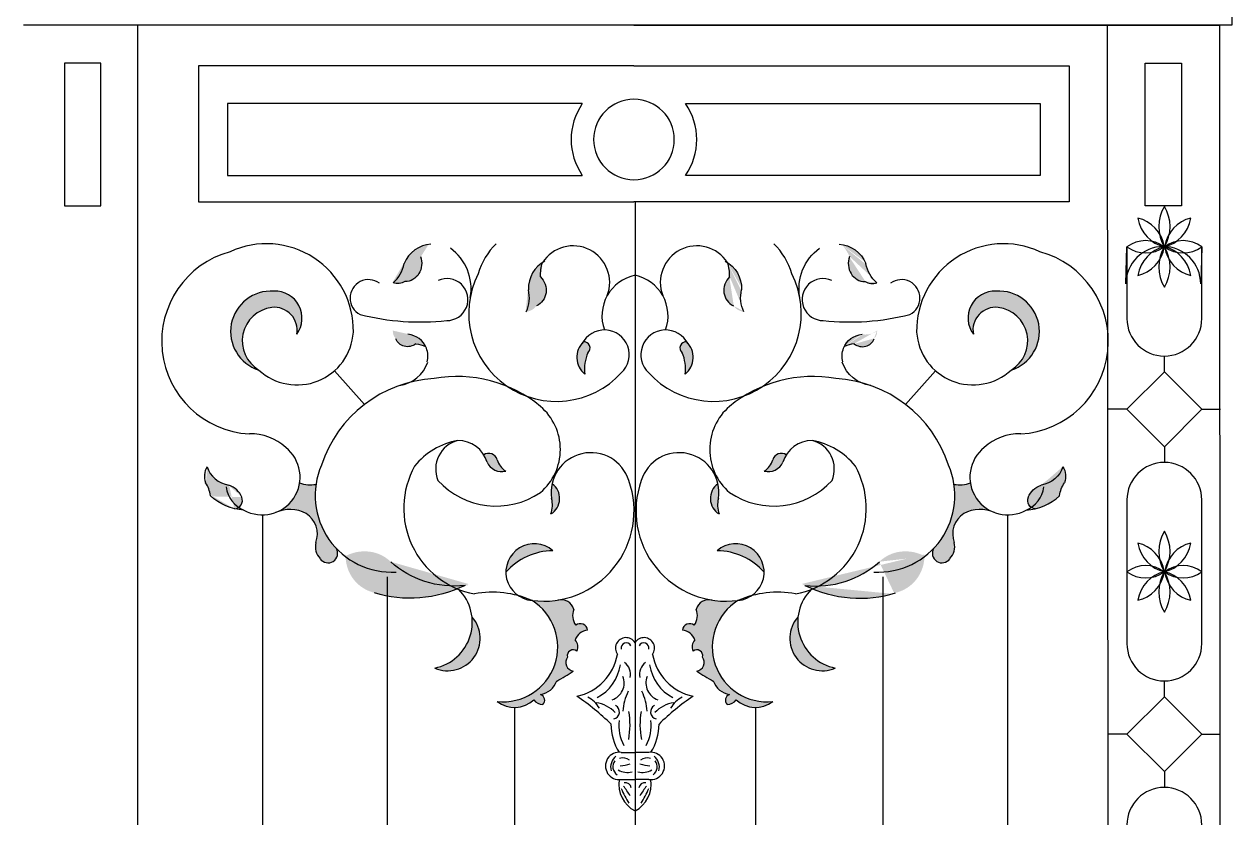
# Model space of a CAD drawing. Header units: millimetres. Extents: x 2621 to 26934, y 11979 to 27988.
# Drawn here: x 3544 to 4306, y 13931 to 14432 of the extents above; entities that cross this region are included whole.
import ezdxf

# ---------------------------------------------------------------- set-up
doc = ezdxf.new("R2010")
doc.units = ezdxf.units.MM

# ---------------------------------------------------------------- blocks, each defined once
blk = doc.blocks.new('A$C3F570633')
h = blk.add_hatch(color=256)
edge = h.paths.add_edge_path()
edge.add_ellipse((989.29, 2300.04), major_axis=(3.94, -9.88), ratio=0.92634, start_angle=-37.75061, end_angle=6.87371)
edge.add_ellipse((993.53, 2302.64), major_axis=(4.48, -11.24), ratio=0.92634, start_angle=-19.37109, end_angle=88.2081)
edge.add_ellipse((1032.65, 2290.93), major_axis=(12.43, -31.21), ratio=0.92634, start_angle=205.72959, end_angle=221.97048, ccw=False)
edge.add_ellipse((1012.99, 2292.05), major_axis=(8.31, -20.85), ratio=0.92634, start_angle=167.96571, end_angle=222.95137)
edge.add_ellipse((974.37, 2306.81), major_axis=(7.78, -19.53), ratio=0.92634, start_angle=375.87348, end_angle=416.58752, ccw=False)
h = blk.add_hatch(color=256)
edge = h.paths.add_edge_path()
edge.add_ellipse((1289.51, 2300.04), major_axis=(-3.94, -9.88), ratio=0.92634, start_angle=353.12629, end_angle=397.75061, ccw=False)
edge.add_ellipse((1285.27, 2302.64), major_axis=(-4.48, -11.24), ratio=0.92634, start_angle=271.7919, end_angle=379.37109, ccw=False)
edge.add_ellipse((1246.15, 2290.93), major_axis=(-12.43, -31.21), ratio=0.92634, start_angle=138.02952, end_angle=154.27041)
edge.add_ellipse((1265.81, 2292.05), major_axis=(-8.31, -20.85), ratio=0.92634, start_angle=137.04863, end_angle=192.03429, ccw=False)
edge.add_ellipse((1304.43, 2306.81), major_axis=(-7.78, -19.53), ratio=0.92634, start_angle=-56.58752, end_angle=-15.87348)
h = blk.add_hatch(color=256)
edge = h.paths.add_edge_path()
edge.add_ellipse((1068.9, 2281.85), major_axis=(7.66, -7.38), ratio=0.92634, start_angle=-37.75061, end_angle=6.87371)
edge.add_ellipse((1071.69, 2285.96), major_axis=(8.71, -8.39), ratio=0.92634, start_angle=-19.37109, end_angle=88.2081)
edge.add_ellipse((1112.16, 2291.41), major_axis=(24.19, -23.32), ratio=0.92634, start_angle=205.72959, end_angle=221.97048, ccw=False)
edge.add_ellipse((1093.79, 2284.33), major_axis=(16.16, -15.58), ratio=0.92634, start_angle=167.96571, end_angle=222.95137)
edge.add_ellipse((1052.52, 2281.87), major_axis=(15.13, -14.59), ratio=0.92634, start_angle=375.87348, end_angle=416.58752, ccw=False)
h = blk.add_hatch(color=256)
edge = h.paths.add_edge_path()
edge.add_ellipse((1209.9, 2281.85), major_axis=(-7.66, -7.38), ratio=0.92634, start_angle=353.12629, end_angle=397.75061, ccw=False)
edge.add_ellipse((1207.11, 2285.96), major_axis=(-8.71, -8.39), ratio=0.92634, start_angle=271.7919, end_angle=379.37109, ccw=False)
edge.add_ellipse((1166.64, 2291.41), major_axis=(-24.19, -23.32), ratio=0.92634, start_angle=138.02952, end_angle=154.27041)
edge.add_ellipse((1185.01, 2284.33), major_axis=(-16.16, -15.58), ratio=0.92634, start_angle=137.04863, end_angle=192.03429, ccw=False)
edge.add_ellipse((1226.28, 2281.87), major_axis=(-15.13, -14.59), ratio=0.92634, start_angle=-56.58752, end_angle=-15.87348)
for points in [[(910.31, 2274.4, -0.501542), (926, 2257.47, 0.634412), (911.58, 2284.61, 0.889055), (902.16, 2234.91, -0.714869)], [(1376.64, 2234.91, 0.889055), (1367.22, 2284.61, 0.634412), (1352.8, 2257.47, -0.501542), (1368.49, 2274.4, -0.714869)], [(1109.62, 2245.81, 0.752033), (1106.74, 2252.65, 0.444622), (1107.67, 2232.35, -0.128168)], [(1169.18, 2245.81, -0.128168), (1171.13, 2232.35, 0.444622), (1172.06, 2252.65, 0.752033)], [(1044.03, 2181.36, -0.065624), (1046.1, 2176.76, 0.358937), (1057.85, 2171.09, -0.162336), (1052.41, 2178.21, 0.538744)], [(1226.39, 2178.21, -0.162336), (1220.95, 2171.09, 0.358937), (1232.7, 2176.76, -0.065624), (1234.77, 2181.36, 0.158526), (1231.62, 2182.39, 0.350301)], [(913.91, 2145.52, -0.212512), (931.93, 2144.4, -0.358479), (938.01, 2126.07, 0.240693), (940.77, 2115.92, 0.962034), (951.04, 2122.39, -0.230821), (938.16, 2162.79, -0.125173), (927.88, 2163.67, -0.256221)], [(1346.87, 2144.4, -0.212512), (1364.89, 2145.52, -0.256221), (1350.92, 2163.67, -0.125173), (1340.64, 2162.79, -0.230821), (1327.76, 2122.39, 0.717235), (1335.36, 2113.75, 0.321516), (1340.79, 2126.07, -0.358479)], [(1087.11, 2163.15, 0.093146), (1086.81, 2153.9, -0.144461), (1086.35, 2144.1, 0.539707)], [(1192.45, 2144.1, -0.144461), (1191.99, 2153.9, 0.093146), (1191.69, 2163.15, 0.539707)], [(1087.55, 2120.96, 0.642192), (1057.96, 2107.43, -0.20785)], [(1220.84, 2107.43, 0.642192), (1191.25, 2120.96, -0.20785)], [(1052.48, 2025.82, 0.372227), (1075.53, 2026.99, 0.239922), (1081.32, 2023.9, 0.550556), (1079.78, 2030.27, 0.2823), (1090.02, 2038.76, 0.022486), (1100.46, 2044.94, -0.542457), (1096.79, 2053.82, -0.709224), (1102.78, 2057.68, 0.333691), (1101.62, 2064.63, -0.301698), (1109.54, 2070.81, 0.575464), (1102, 2073.9, -0.26272), (1100.84, 2083.94, 0.366095), (1091.99, 2090.03, -0.077535), (1074.44, 2089.6, -0.79377)], [(1204.36, 2089.6, -0.077535), (1186.81, 2090.03, 0.366095), (1177.96, 2083.94, -0.26272), (1176.8, 2073.9, 0.575464), (1169.26, 2070.81, -0.301698), (1177.18, 2064.63, 0.333691), (1176.02, 2057.68, -0.709224), (1182.01, 2053.82, -0.542457), (1178.34, 2044.94, 0.022486), (1188.78, 2038.76, 0.2823), (1199.02, 2030.27, 0.550556), (1197.48, 2023.9, 0.239922), (1203.27, 2026.99, 0.372227), (1226.32, 2025.82, -0.79377)], [(1013.11, 2046.94, 0.802898), (1036.6, 2079.09, -0.388891)], [(1242.2, 2079.09, 0.802898), (1265.69, 2046.94, -0.388891)]]:
    blk.add_hatch(color=256).paths.add_polyline_path(points)
h = blk.add_hatch(color=256)
edge = h.paths.add_edge_path()
edge.add_ellipse((993.85, 2259.98), major_axis=(-5.77, -4.71), ratio=0.92634, start_angle=-37.75061, end_angle=6.87371)
edge.add_ellipse((996.47, 2257.7), major_axis=(-6.56, -5.35), ratio=0.92634, start_angle=-19.37109, end_angle=88.2081)
edge.add_ellipse((996.9, 2229.12), major_axis=(-18.21, -14.87), ratio=0.92634, start_angle=205.72959, end_angle=221.97048, ccw=False)
edge.add_ellipse((993.51, 2242.47), major_axis=(-12.17, -9.94), ratio=0.92634, start_angle=167.96571, end_angle=222.95137)
edge.add_ellipse((995.22, 2271.37), major_axis=(-11.4, -9.31), ratio=0.92634, start_angle=375.87348, end_angle=416.58752, ccw=False)
h = blk.add_hatch(color=256)
edge = h.paths.add_edge_path()
edge.add_ellipse((1284.95, 2259.98), major_axis=(5.77, -4.71), ratio=0.92634, start_angle=353.12629, end_angle=397.75061, ccw=False)
edge.add_ellipse((1282.33, 2257.7), major_axis=(6.56, -5.35), ratio=0.92634, start_angle=271.7919, end_angle=379.37109, ccw=False)
edge.add_ellipse((1281.9, 2229.12), major_axis=(18.21, -14.87), ratio=0.92634, start_angle=138.02952, end_angle=154.27041)
edge.add_ellipse((1285.29, 2242.47), major_axis=(12.17, -9.94), ratio=0.92634, start_angle=137.04863, end_angle=192.03429, ccw=False)
edge.add_ellipse((1283.58, 2271.37), major_axis=(11.4, -9.31), ratio=0.92634, start_angle=-56.58752, end_angle=-15.87348)
h = blk.add_hatch(color=256)
edge = h.paths.add_edge_path()
edge.add_ellipse((879.99, 2151.49), major_axis=(10.93, -5.34), ratio=0.92634, start_angle=43.6598, end_angle=98.45713, ccw=False)
edge.add_ellipse((885.98, 2152.87), major_axis=(5.24, -2.56), ratio=0.92634, start_angle=303.07827, end_angle=406.39701, ccw=False)
edge.add_ellipse((892.69, 2176.16), major_axis=(28.33, -13.84), ratio=0.92634, start_angle=251.51812, end_angle=283.50856, ccw=False)
edge.add_ellipse((853.39, 2154.95), major_axis=(16.63, -8.12), ratio=0.92634, start_angle=30.11912, end_angle=58.47126)
edge.add_ellipse((880.55, 2167.23), major_axis=(11.65, -5.69), ratio=0.92634, start_angle=174.46621, end_angle=223.97094, ccw=False)
edge.add_ellipse((884.94, 2177.51), major_axis=(14.73, -7.2), ratio=0.92634, start_angle=221.20054, end_angle=288.43217)
h = blk.add_hatch(color=256)
edge = h.paths.add_edge_path()
edge.add_ellipse((1398.81, 2151.49), major_axis=(-10.93, -5.34), ratio=0.92634, start_angle=261.54287, end_angle=316.3402)
edge.add_ellipse((1392.83, 2152.87), major_axis=(-5.24, -2.56), ratio=0.92634, start_angle=-46.39701, end_angle=56.92173)
edge.add_ellipse((1386.11, 2176.16), major_axis=(-28.33, -13.84), ratio=0.92634, start_angle=76.49144, end_angle=108.48188)
edge.add_ellipse((1425.41, 2154.95), major_axis=(-16.63, -8.12), ratio=0.92634, start_angle=301.52874, end_angle=329.88088, ccw=False)
edge.add_ellipse((1398.25, 2167.23), major_axis=(-11.65, -5.69), ratio=0.92634, start_angle=136.02906, end_angle=185.53379)
edge.add_ellipse((1393.86, 2177.51), major_axis=(-14.73, -7.2), ratio=0.92634, start_angle=71.56783, end_angle=138.79946, ccw=False)
h = blk.add_hatch(color=256)
edge = h.paths.add_edge_path()
edge.add_ellipse((1030.54, 2163.84), major_axis=(44.81, 50.26), ratio=0.92634, start_angle=179.45066, end_angle=225.39779, ccw=False)
edge.add_ellipse((966.91, 2094.89), major_axis=(17.64, 19.78), ratio=0.92634, start_angle=-2.353, end_angle=67.31654)
edge.add_ellipse((982.95, 2120.06), major_axis=(18.13, 20.33), ratio=0.92634, start_angle=134.92955, end_angle=206.52284)
edge.add_ellipse((1003.36, 2169.37), major_axis=(53.9, 60.45), ratio=0.92634, start_angle=202.61493, end_angle=245.70773)
h = blk.add_hatch(color=256)
edge = h.paths.add_edge_path()
edge.add_ellipse((1248.26, 2163.84), major_axis=(-44.81, 50.26), ratio=0.92634, start_angle=134.60221, end_angle=180.54934)
edge.add_ellipse((1311.89, 2094.89), major_axis=(-17.64, 19.78), ratio=0.92634, start_angle=292.68346, end_angle=362.353, ccw=False)
edge.add_ellipse((1295.85, 2120.06), major_axis=(-18.13, 20.33), ratio=0.92634, start_angle=153.47716, end_angle=225.07045, ccw=False)
edge.add_ellipse((1275.44, 2169.37), major_axis=(-53.9, 60.45), ratio=0.92634, start_angle=114.29227, end_angle=157.38507, ccw=False)
for p, q in [((1515.86, 2469.98), (1515.86, 2452.47)), ((1508.01, 2452.47), (753.67, 2452.47)), ((1515.86, 2452.47), (753.67, 2452.47)), ((1138.73, 2452.47), (769.44, 2452.47)), ((825.56, 2452.47), (825.56, 1356.78)), ((1138.73, 2452.47), (1508.01, 2452.47)), ((1437.25, 2452.47), (1437.92, 1356.78)), ((1508.01, 2452.47), (1508.69, 1356.78)), ((802.46, 2428.52), (779.59, 2428.52)), ((779.59, 2428.52), (779.59, 2338.5)), ((802.46, 2338.5), (802.46, 2428.52)), ((1138.73, 2426.7), (864.15, 2426.7)), ((864.15, 2426.7), (864.15, 2341.03)), ((1138.73, 2426.7), (1413.3, 2426.7)), ((1413.3, 2426.7), (1413.3, 2341.03)), ((1461.2, 2338.5), (1461.2, 2428.52)), ((1461.2, 2428.52), (1484.06, 2428.52)), ((1484.06, 2428.52), (1484.06, 2338.5)), ((1106.16, 2402.9), (882.41, 2402.9)), ((882.41, 2402.9), (882.41, 2357.69)), ((1171.29, 2402.9), (1395.05, 2402.9)), ((1395.05, 2402.9), (1395.05, 2357.69)), ((882.41, 2357.69), (1106.16, 2357.69)), ((1395.05, 2357.69), (1171.29, 2357.69)), ((864.15, 2341.03), (1138.73, 2341.03)), ((1413.3, 2341.03), (1138.73, 2341.03)), ((1139.4, 2341.03), (1139.4, 1356.78)), ((779.59, 2338.5), (802.46, 2338.5)), ((1484.06, 2338.5), (1461.2, 2338.5)), ((1449.02, 2289.19), (1449.7, 2312.64)), ((1449.7, 2312.64), (1449.7, 2267.34)), ((1496.91, 2312.64), (1496.24, 2289.19)), ((1496.91, 2267.34), (1496.91, 2312.64)), ((1473.3, 2233.77), (1473.3, 2243.73)), ((968.74, 2213.18), (949.86, 2234.47)), ((1310.06, 2213.18), (1328.94, 2234.47)), ((1449.7, 2210.17), (1473.3, 2233.77)), ((1473.3, 2233.77), (1496.91, 2210.17)), ((1449.7, 2210.17), (1437.92, 2210.17)), ((1473.3, 2186.56), (1449.7, 2210.17)), ((1496.91, 2210.17), (1473.3, 2186.56)), ((1496.91, 2210.17), (1508.69, 2210.17)), ((1473.3, 2186.56), (1473.3, 2176.6)), ((1449.7, 2152.99), (1449.7, 2107.69)), ((1496.91, 2107.69), (1496.91, 2152.99)), ((904.35, 2143.52), (904.35, 1422.48)), ((1374.45, 2143.52), (1374.45, 1422.48)), ((983.14, 2104.55), (983.14, 1536.58)), ((1295.66, 2104.55), (1295.66, 1536.58)), ((1449.7, 2107.69), (1449.7, 2062.38)), ((1496.91, 2062.38), (1496.91, 2107.69)), ((1473.3, 2028.82), (1473.3, 2038.77)), ((1473.3, 2028.82), (1473.3, 2038.77)), ((1449.7, 2005.21), (1473.3, 2028.82)), ((1473.3, 2028.82), (1496.91, 2005.21)), ((1063.33, 2022.1), (1063.33, 1579.16)), ((1215.47, 2022.1), (1215.47, 1579.16)), ((1449.7, 2005.21), (1437.92, 2005.21)), ((1473.3, 1981.6), (1449.7, 2005.21)), ((1496.91, 2005.21), (1473.3, 1981.6)), ((1496.91, 2005.21), (1508.69, 2005.21)), ((1130.63, 1993.77), (1139.4, 1993.77)), ((1148.17, 1993.77), (1139.4, 1993.77)), ((1473.3, 1981.6), (1473.3, 1971.65)), ((1130.63, 1976.64), (1139.4, 1976.64)), ((1148.17, 1976.64), (1139.4, 1976.64))]:
    blk.add_line(p, q)
for centre, radius, start, end in [((1138.73, 2380.3), 39.64, 145.22979, 214.77021), ((1138.73, 2380.3), 25.41, 90, 270), ((1138.73, 2380.3), 25.41, 270, 90), ((1138.73, 2380.3), 39.64, 325.22979, 34.77021), ((899.39, 2253.06), 58.51, 105.2915, 266.81748), ((906.95, 2259.73), 54.82, 358.95131, 114.7975), ((1081.16, 2284.1), 42.22, 133.86013, 164.15899), ((1100.36, 2290.14), 23.07, 338.85068, 147.05765), ((1178.44, 2290.14), 23.07, 32.94235, 201.14932), ((1197.64, 2284.1), 42.22, 15.84101, 46.13987), ((1371.85, 2259.73), 54.82, 65.2025, 181.04869), ((1379.41, 2253.06), 58.51, 273.18252, 74.7085), ((1472.63, 2289.19), 23.61, 0, 180), ((1089.89, 2270.5), 55.38, 153.01513, 317.56409), ((1144.68, 2269.05), 26.13, 101.65794, 199.85845), ((1134.12, 2269.05), 26.13, 340.14155, 78.34206), ((1188.91, 2270.5), 55.38, 222.43591, 26.98487), ((971.34, 2280.28), 11.64, 53.86775, 242.90041), ((1020.75, 2279.35), 13.25, 269.53077, 114.90708), ((1258.05, 2279.35), 13.25, 65.09292, 270.46923), ((1307.46, 2280.28), 11.64, 297.09959, 126.13225), ((909.8, 2259.2), 25.47, 85.98053, 252.53598), ((912.4, 2267.65), 16.98, 323.19212, 92.75833), ((1366.4, 2267.65), 16.98, 87.24167, 216.80788), ((1369, 2259.2), 25.47, 287.46402, 94.01947), ((912.99, 2253.26), 21.31, 97.20875, 239.44792), ((911.84, 2260.08), 14.39, 349.55619, 96.0989), ((1366.96, 2260.08), 14.39, 83.9011, 190.44381), ((1365.81, 2253.26), 21.31, 300.55208, 82.79125), ((1004.1, 2421.95), 156.73, 255.94637, 276.05898), ((1274.7, 2421.95), 156.73, 263.94102, 284.05363), ((1473.3, 2267.34), 23.61, 180, 0), ((926.26, 2261.09), 35.58, 227.37075, 356.18967), ((1120.1, 2244.55), 15.62, 313.03907, 154.1688), ((1158.7, 2244.55), 15.62, 25.8312, 226.96093), ((1352.54, 2261.09), 35.58, 183.81033, 312.62925), ((1116.37, 2242.92), 13.69, 134.67707, 230.56101), ((1107.2, 2248.81), 3.86, 308.94302, 96.72045), ((1171.6, 2248.81), 3.86, 83.27955, 231.05698), ((1162.43, 2242.92), 13.69, 309.43899, 45.32293), ((1134.48, 2235.34), 26.97, 157.1492, 186.36378), ((1144.32, 2235.34), 26.97, 353.63622, 22.8508), ((1017.22, 2150.02), 79.62, 93.26616, 161.75661), ((1027.38, 2148.6), 82.24, 50.39277, 100.28995), ((1251.42, 2148.6), 82.24, 79.71005, 129.60723), ((1261.58, 2150.02), 79.62, 18.24339, 86.73384), ((1056.53, 2184.79), 35.77, 310.59957, 49.40043), ((1222.27, 2184.79), 35.77, 130.59957, 229.40043), ((897.16, 2162.49), 32.17, 47.02027, 91.81717), ((1381.64, 2162.49), 32.17, 88.18283, 132.97973), ((1035.44, 2146.34), 44.83, 100.04739, 141.44203), ((1032.32, 2172.43), 18.65, 104.57618, 202.51908), ((1027.62, 2171.18), 19.31, 16.80922, 90), ((1251.18, 2171.18), 19.31, 90, 163.19078), ((1243.36, 2146.34), 44.83, 38.55797, 79.95261), ((1246.48, 2172.43), 18.65, 337.48092, 75.42382), ((904.35, 2167.33), 23.81, 240.82398, 51.73927), ((1047.18, 2177.02), 5.36, 12.77723, 126.03048), ((1111.56, 2157.73), 25.05, 17.18138, 188.79315), ((1167.24, 2157.73), 25.05, 351.20685, 162.81862), ((1231.62, 2177.02), 5.36, 53.96952, 167.22277), ((1374.45, 2167.33), 23.81, 128.26073, 299.17602), ((986.03, 2155.79), 48.38, 156.67525, 273.18747), ((1048.51, 2147.68), 54.98, 151.0611, 259.17825), ((1055.42, 2181.05), 10.26, 204.72532, 283.70499), ((1065.81, 2182.8), 14.16, 198.92388, 235.8069), ((1212.99, 2182.8), 14.16, 304.1931, 341.07612), ((1223.38, 2181.05), 10.26, 256.29501, 335.27468), ((1230.29, 2147.68), 54.98, 280.82175, 28.9389), ((1292.77, 2155.79), 48.38, 266.81253, 23.32475), ((1473.3, 2152.99), 23.61, 0, 180), ((934.75, 2183.44), 20.93, 250.83079, 279.36999), ((1051.87, 2198.91), 49.83, 222.42567, 304.09041), ((1081.83, 2146.06), 56.95, 262.54384, 19.56402), ((1196.97, 2146.06), 56.95, 160.43598, 277.45616), ((1226.93, 2198.91), 49.83, 235.90959, 317.57433), ((1344.05, 2183.44), 20.93, 260.63001, 289.16921), ((900.05, 2163.84), 18.78, 188.25104, 247.10117), ((1080.48, 2153.87), 11.4, 301.01097, 54.43515), ((1198.32, 2153.87), 11.4, 125.56485, 238.98903), ((1378.75, 2163.84), 18.78, 292.89883, 351.74896), ((1069.97, 2149.78), 17.34, 340.88023, 13.76078), ((1208.83, 2149.78), 17.34, 166.23922, 199.11977), ((921.66, 2124.72), 22.2, 62.44539, 113.79436), ((923.83, 2131.54), 15.2, 338.88576, 57.77251), ((1354.97, 2131.54), 15.2, 122.22749, 201.11424), ((1357.14, 2124.72), 22.2, 66.20564, 117.55461), ((949.31, 2123.7), 11.55, 168.15286, 222.28605), ((1075.85, 2107.43), 17.89, 49.16699, 265.49278), ((1202.95, 2107.43), 17.89, 274.50722, 130.83301), ((1329.49, 2123.7), 11.55, 317.71395, 11.84714), ((945.78, 2119.35), 6.07, 214.38218, 29.948), ((1088.33, 2080.15), 40.82, 91.10002, 138.06697), ((1190.47, 2080.15), 40.82, 41.93303, 88.89998), ((1333.02, 2119.35), 6.07, 150.052, 325.61782), ((1007.31, 2075.83), 29.47, 281.34748, 44.7308), ((1271.49, 2075.83), 29.47, 135.2692, 258.65252), ((1049.67, 2032.65), 62.1, 66.49261, 100.66364), ((1056.03, 2060.27), 34.63, 264.11486, 57.88087), ((1092.82, 2081.75), 8.32, 15.25257, 103.70291), ((1185.98, 2081.75), 8.32, 76.29709, 164.74743), ((1222.77, 2060.27), 34.63, 122.11913, 275.88514), ((1229.13, 2032.65), 62.1, 79.33636, 113.50739), ((1110.32, 2079.95), 10.28, 157.14907, 216.02954), ((1168.48, 2079.95), 10.28, 323.97046, 22.85093), ((1021.3, 2065.61), 20.39, 246.32691, 41.3706), ((1104.87, 2070.17), 4.71, 7.87743, 127.55299), ((1173.93, 2070.17), 4.71, 52.44701, 172.12257), ((1257.5, 2065.61), 20.39, 138.6294, 293.67309), ((1110.23, 2061.75), 9.08, 94.36473, 161.51857), ((1097.57, 2060.39), 5.87, 332.56362, 46.37726), ((1133.72, 2059.46), 6.65, 31.38031, 215.86795), ((1145.08, 2059.46), 6.65, 324.13205, 148.61969), ((1168.57, 2061.75), 9.08, 18.48143, 85.63527), ((1181.23, 2060.39), 5.87, 133.62274, 207.43638), ((1100.46, 2054.7), 3.78, 52.11013, 193.49084), ((1133.9, 2059.58), 3.25, 25.13929, 193.7185), ((1144.9, 2059.58), 3.25, 346.2815, 154.86071), ((1178.34, 2054.7), 3.78, 346.50916, 127.88987), ((1473.3, 2062.38), 23.61, 180, 0), ((1101.51, 2050.58), 5.73, 145.50931, 259.42103), ((1095.79, 2061.49), 33.08, 282.19883, 349.684), ((1127.75, 2043.11), 8.8, 346.44093, 55.65653), ((1151.05, 2043.11), 8.8, 124.34347, 193.55907), ((1183.01, 2061.49), 33.08, 190.316, 257.80117), ((1177.29, 2050.58), 5.73, 280.57897, 34.49069), ((1026.59, 2157.82), 134.9, 298.04755, 303.20017), ((1102.41, 2053.2), 28.12, 297.70242, 351.28317), ((1121.23, 2037.56), 11.33, 289.41371, 20.8321), ((1157.57, 2037.56), 11.33, 159.1679, 250.58629), ((1176.39, 2053.2), 28.12, 188.71683, 242.29758), ((1252.21, 2157.82), 134.9, 236.79983, 241.95245), ((1077.98, 2042.87), 12.72, 278.13979, 341.19736), ((1200.82, 2042.87), 12.72, 198.80264, 261.86021), ((1063.33, 2039.74), 17.64, 232.0556, 313.72209), ((1081.46, 2031.14), 7.24, 214.97005, 268.936), ((1078.54, 2026.6), 3.88, 315.97042, 71.31143), ((1012.52, 1896.99), 160.05, 45.72025, 55.67111), ((1103.47, 2014.54), 15.22, 27.95072, 66.43195), ((1162.87, 2018.4), 31.08, 153.52661, 177.61438), ((1115.93, 2018.4), 31.08, 2.38562, 26.47339), ((1266.28, 1896.99), 160.05, 124.32889, 134.27975), ((1175.33, 2014.54), 15.22, 113.56805, 152.04928), ((1200.26, 2026.6), 3.88, 108.68857, 224.02958), ((1197.34, 2031.14), 7.24, 271.064, 325.02995), ((1215.47, 2039.74), 17.64, 226.27791, 307.9444), ((1112.16, 2005.08), 20.19, 42.79698, 82.06713), ((1125.04, 2019.27), 4.54, 283.16639, 62.27667), ((1085.24, 2011.24), 51.02, 349.49294, 9.33751), ((1193.56, 2011.24), 51.02, 170.66249, 190.50706), ((1153.76, 2019.27), 4.54, 117.72333, 256.83361), ((1166.64, 2005.08), 20.19, 97.93287, 137.20302), ((1157.26, 2011.57), 33.01, 180, 212.46318), ((1154.19, 2010.25), 24.95, 171.88307, 208.97035), ((1124.61, 2010.25), 24.95, 331.02965, 8.11693), ((1121.54, 2011.57), 33.01, 327.53682, 0), ((1129.42, 1985.2), 8.65, 81.91518, 278.08482), ((1133.18, 1984.31), 9.15, 129.75089, 193.35943), ((1131.72, 1984.8), 6.3, 144.25823, 234.29768), ((1131.83, 1983.7), 6.58, 51.3114, 109.24382), ((1146.97, 1983.7), 6.58, 70.75618, 128.6886), ((1149.38, 1985.2), 8.65, 261.91518, 98.08482), ((1147.08, 1984.8), 6.3, 305.70232, 35.74177), ((1145.62, 1984.31), 9.15, 346.64057, 50.24911), ((1134.6, 1992.17), 11.09, 238.26236, 285.48874), ((1128.47, 2009.37), 24.17, 273.68641, 288.92065), ((1144.2, 1992.17), 11.09, 254.51126, 301.73764), ((1150.33, 2009.37), 24.17, 251.07935, 266.31359), ((1147.9, 1973.56), 18.72, 170.81798, 243.00293), ((1133.26, 1970.71), 3.84, 10.81458, 100.78338), ((1130.9, 1973.56), 18.72, 296.99707, 9.18202), ((1145.54, 1970.71), 3.84, 79.21662, 169.18542), ((1175.35, 1988.66), 48.02, 201.72134, 214.10204), ((1090.4, 1939.78), 53.07, 30.1134, 38.07305), ((1188.4, 1939.78), 53.07, 141.92695, 149.8866), ((1103.45, 1988.66), 48.02, 325.89796, 338.27866), ((1473.3, 1948.04), 23.61, 0, 180)]:
    blk.add_arc(centre, radius, start, end)
for centre, major_axis, start_param, end_param in [((1490.91, 2325.39), (0, 22.89), 0.98032, 2.161272), ((1455.69, 2325.39), (0, 22.89), 4.121913, 5.302865), ((1452.5, 2308.21), (0, 22.89), -1.375874, -0.194922), ((1477.41, 2335.1), (0, 22.89), 1.765718, 2.946671), ((1494.1, 2308.21), (0, 22.89), 0.194922, 1.375874), ((1469.2, 2335.1), (0, 22.89), 3.336515, 4.517467), ((1461.5, 2293.63), (0, 22.89), -0.590476, 0.590476), ((1485.11, 2293.63), (0, 22.89), -0.590476, 0.590476), ((1012.99, 2292.05), (-8.31, 20.85), -0.296625, 0.749643), ((1008.23, 2287.77), (-10.96, 27.51), 4.116126, 5.313844), ((1461.5, 2331.65), (0, 22.89), 2.551117, 3.732069), ((1477.41, 2290.19), (0, 22.89), 0.194922, 1.375874), ((1452.5, 2317.08), (0, 22.89), 3.336515, 4.517467), ((1490.91, 2299.9), (0, 22.89), 0.98032, 2.161272), ((1469.2, 2290.19), (0, 22.89), -1.375874, -0.194922), ((1494.1, 2317.08), (0, 22.89), 1.765718, 2.946671), ((1455.69, 2299.9), (0, 22.89), 4.121913, 5.302865), ((1485.11, 2331.65), (0, 22.89), 2.551117, 3.732069), ((974.37, 2306.81), (-7.78, 19.53), 3.418637, 4.129231), ((1093.79, 2284.33), (-16.16, 15.58), -0.296625, 0.749643), ((1166.64, 2291.41), (24.19, 23.32), -0.732523, -0.449066), ((1285.27, 2302.64), (4.48, 11.24), 1.602071, 3.479682), ((1207.11, 2285.96), (8.71, 8.39), 1.602071, 3.479682), ((1052.52, 2281.87), (-15.13, 14.59), 3.418637, 4.129231), ((1289.51, 2300.04), (3.94, 9.88), 3.021624, 3.800465), ((993.51, 2242.47), (12.17, 9.94), -0.296625, 0.749643), ((993.51, 2242.47), (12.17, 9.94), -0.882674, -0.296625), ((1281.9, 2229.12), (-18.21, 14.87), -0.732523, -0.449066), ((1282.33, 2257.7), (-6.56, 5.35), 1.602071, 3.479682), ((989.65, 2244.75), (16.05, 13.11), 4.116126, 5.313844), ((880.55, 2167.23), (-11.65, 5.69), -0.096583, 0.767438), ((884.94, 2177.51), (-14.73, 7.2), 0.719085, 1.892498), ((853.39, 2154.95), (-16.63, 8.12), 3.66727, 4.162109), ((879.99, 2151.49), (-10.93, 5.34), 3.9036, 4.859994), ((885.98, 2152.87), (-5.24, 2.56), 2.148121, 3.951373), ((1386.11, 2176.16), (28.33, 13.84), 4.285891, 5.034959), ((1490.91, 2120.43), (0, 22.89), 0.98032, 2.161272), ((1455.69, 2120.43), (0, 22.89), 4.121913, 5.302865), ((1452.5, 2103.26), (0, 22.89), -1.375874, -0.194922), ((1477.41, 2130.14), (0, 22.89), 1.765718, 2.946671), ((1494.1, 2103.26), (0, 22.89), 0.194922, 1.375874), ((1469.2, 2130.14), (0, 22.89), 3.336515, 4.517467), ((1248.26, 2163.84), (-44.81, 50.26), 2.349252, 3.15118), ((1461.5, 2088.68), (0, 22.89), -0.590476, 0.590476), ((1485.11, 2088.68), (0, 22.89), -0.590476, 0.590476), ((1461.5, 2126.7), (0, 22.89), 2.551117, 3.732069), ((1477.41, 2085.24), (0, 22.89), 0.194922, 1.375874), ((1452.5, 2112.12), (0, 22.89), 3.336515, 4.517467), ((1490.91, 2094.95), (0, 22.89), 0.98032, 2.161272), ((1469.2, 2085.24), (0, 22.89), -1.375874, -0.194922), ((1494.1, 2112.12), (0, 22.89), 1.765718, 2.946671), ((1455.69, 2094.95), (0, 22.89), 4.121913, 5.302865), ((1485.11, 2126.7), (0, 22.89), 2.551117, 3.732069), ((1275.44, 2169.37), (-53.9, 60.45), 1.994776, 2.746888)]:
    blk.add_ellipse(centre, major_axis=major_axis, ratio=0.92634, start_param=start_param, end_param=end_param)
at = {"extrusion": (0, 0, -1)}
for centre, major_axis, start_param, end_param in [((1270.57, 2287.77), (10.96, 27.51), 4.116126, 5.313844), ((1265.81, 2292.05), (8.31, 20.85), -0.296625, 0.749643), ((993.53, 2302.64), (-4.48, 11.24), 1.602071, 3.479682), ((1112.16, 2291.41), (-24.19, 23.32), -0.732523, -0.449066), ((1185.01, 2284.33), (16.16, 15.58), -0.296625, 0.749643), ((1304.43, 2306.81), (7.78, 19.53), 3.418637, 4.129231), ((1071.69, 2285.96), (-8.71, 8.39), 1.602071, 3.479682), ((989.29, 2300.04), (-3.94, 9.88), 3.021624, 3.800465), ((1226.28, 2281.87), (15.13, 14.59), 3.418637, 4.129231), ((1285.29, 2242.47), (-12.17, 9.94), -0.296625, 0.749643), ((996.47, 2257.7), (6.56, 5.35), 1.602071, 3.479682), ((996.9, 2229.12), (18.21, 14.87), -0.732523, -0.449066), ((1285.29, 2242.47), (-12.17, 9.94), -0.882674, -0.296625), ((1289.15, 2244.75), (-16.05, 13.11), 4.116126, 5.313844), ((1393.86, 2177.51), (14.73, 7.2), 0.719085, 1.892498), ((1398.25, 2167.23), (11.65, 5.69), -0.096583, 0.767438), ((1425.41, 2154.95), (16.63, 8.12), 3.66727, 4.162109), ((1398.81, 2151.49), (10.93, 5.34), 3.9036, 4.859994), ((892.69, 2176.16), (-28.33, 13.84), 4.285891, 5.034959), ((1392.83, 2152.87), (5.24, 2.56), 2.148121, 3.951373), ((1030.54, 2163.84), (44.81, 50.26), 2.349252, 3.15118), ((1003.36, 2169.37), (53.9, 60.45), 1.994776, 2.746888)]:
    blk.add_ellipse(centre, major_axis=major_axis, ratio=0.92634, start_param=start_param, end_param=end_param, dxfattribs=at)

msp = doc.modelspace()

# ---------------------------------------------------------------- block references
msp.add_blockref('A$C3F570633', (2790.32, 11978.65))

doc.saveas('drawing.dxf')
